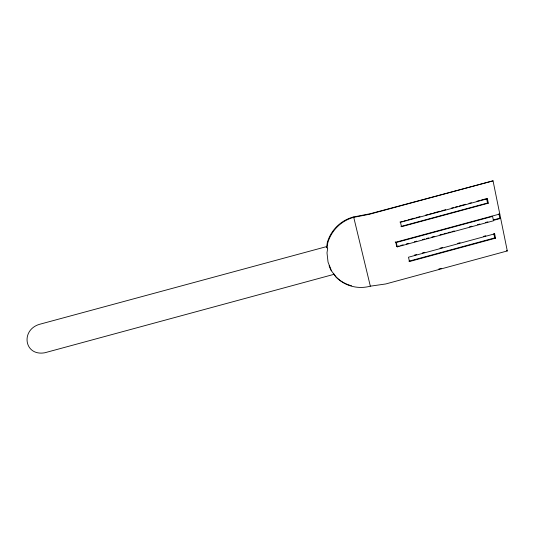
<?xml version="1.0" encoding="UTF-8"?>
<svg xmlns="http://www.w3.org/2000/svg" width="534" height="534" viewBox="0 0 534 534"><rect width="100%" height="100%" fill="white"/><g stroke="black" fill="none" stroke-linecap="round" stroke-linejoin="round"><path stroke-width="0.8" d="M326.588 247.362L327.309 242.563A36.098 34.977 -45.4 0 1 353.194 217.044L370.102 213.754L493.042 180.839L507.3 250.94L385.795 283.948L370.342 286.177A36.239 35.111 -45.3 0 1 336.32 277.313L330.806 270.017M327.022 247.763L327.743 242.943A36.239 35.111 -45.3 0 1 353.735 217.325L369.288 214.301L493.042 180.839M400.941 226.463L487.522 203.02L488.336 203.187L487.429 198.768L486.621 198.615L487.522 203.02M488.336 203.187L401.495 226.696L400.48 222.298L487.429 198.768M499.791 214.014L395.741 242.209L396.755 246.568L397.289 246.868L493.489 220.789L492.588 216.397L491.761 216.19M395.207 241.929L396.281 242.496L492.588 216.397M493.436 219.921L499.831 218.186L500.678 218.399L493.463 220.355M396.755 246.568L399.152 245.92M400.747 245.486L403.15 244.832M406.341 243.965L408.744 243.317M414.337 241.802L416.734 241.154M422.327 239.632L424.724 238.985M426.326 238.551L428.722 237.904M431.919 237.036L434.316 236.388M439.909 234.867L442.312 234.219M443.908 233.785L446.304 233.138M447.906 232.704L450.302 232.05M451.897 231.623L454.3 230.968M469.486 226.85L471.882 226.202M477.476 224.687L479.872 224.04M485.466 222.518L487.869 221.87M414.344 255.145L416.754 254.491M422.374 252.962L424.784 252.315M440.036 248.177L442.446 247.522M457.698 243.384L460.101 242.73M483.383 236.415L485.793 235.761M494.644 233.839L408.49 257.214L409.485 261.533L495.539 238.177L494.644 233.839L493.816 233.585L494.711 237.91L495.539 238.177M408.911 261.193L494.711 237.91M438.848 268.996L441.264 268.342M399.933 222.077L402.342 221.423M403.944 220.989L406.354 220.335M407.963 219.901L414.384 218.166M415.986 217.732L419.998 216.644M425.618 215.122L428.028 214.474M429.63 214.041L432.039 213.386M433.641 212.953L440.063 211.21M441.671 210.776L445.683 209.695M451.303 208.173L453.713 207.519M455.315 207.085L457.725 206.431M459.327 205.997L465.748 204.262M468.959 203.394L471.368 202.74M476.989 201.218L479.392 200.57M481 200.137L485.813 198.828M506.439 250.64L507.3 250.94M353.194 217.044L353.735 217.325L370.342 286.177M333.463 273.535L334.151 274.289L44.816 352.767C24.284 356.438 20.392 330.199 39.256 324.392L325.954 246.775L327.669 248.363L326.995 252.862L328.05 262.147L331.474 270.751M333.957 274.289L335.853 276.799A36.098 34.977 -45.4 0 0 351.505 285.77M329.104 265.738L330.519 269.303M396.281 242.496L397.289 246.868M498.943 213.82L499.831 218.186"/></g></svg>
